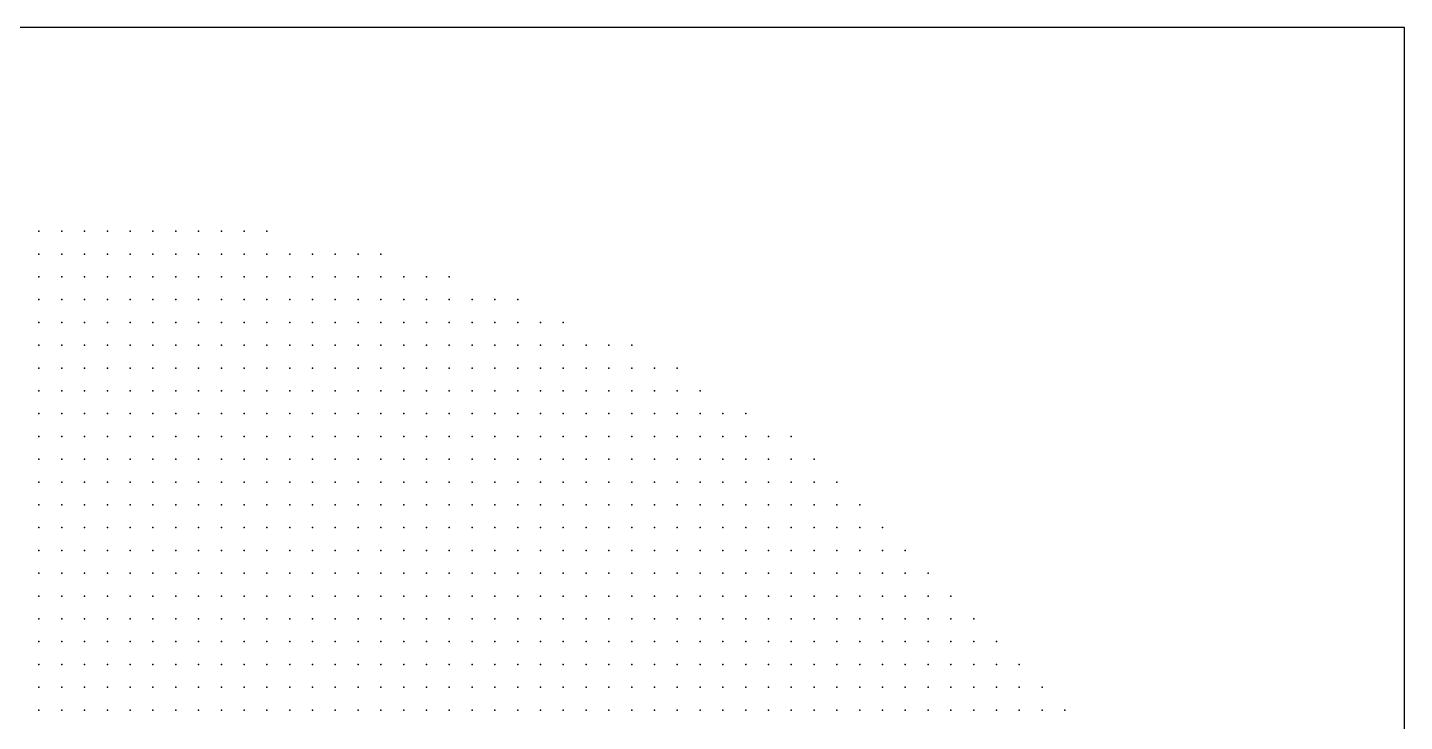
# Model space of a CAD drawing. Header units: millimetres. Extents: x 2848 to 6961, y 1568 to 7914.
# Drawn here: x 4583.5 to 4643.9, y 1676.5 to 1706.9 of the extents above; entities that cross this region are included whole.
import ezdxf

# ---------------------------------------------------------------- set-up
doc = ezdxf.new("R2010")
doc.units = ezdxf.units.MM
doc.header["$PDSIZE"] = -2

msp = doc.modelspace()

# ---------------------------------------------------------------- linework, layer by layer
msp.add_lwpolyline([(4523.893, 1586.933), (4643.893, 1586.933), (4643.893, 1706.933), (4523.893, 1706.933)], close=True)
at = {"color": 22, "true_color": 0xdf3535}
for p in [(4584, 1698), (4585, 1698), (4586, 1698), (4587, 1698), (4588, 1698), (4589, 1698), (4590, 1698), (4591, 1698), (4592, 1698), (4593, 1698), (4594, 1698), (4584, 1697), (4585, 1697), (4586, 1697), (4587, 1697), (4588, 1697), (4589, 1697), (4590, 1697), (4591, 1697), (4592, 1697), (4593, 1697), (4594, 1697), (4595, 1697), (4596, 1697), (4597, 1697), (4598, 1697), (4599, 1697), (4596, 1696), (4597, 1696), (4598, 1696), (4599, 1696)]:
    msp.add_point(p, dxfattribs=at)
at = {"color": 22, "true_color": 0xde3c2f}
msp.add_point((4584, 1696), dxfattribs=at)
at = {"color": 22, "true_color": 0xe34031}
msp.add_point((4585, 1696), dxfattribs=at)
at = {"color": 20, "true_color": 0xe54233}
msp.add_point((4586, 1696), dxfattribs=at)
at = {"color": 22, "true_color": 0xd6432f}
msp.add_point((4587, 1696), dxfattribs=at)
at = {"color": 22, "true_color": 0xd64530}
msp.add_point((4588, 1696), dxfattribs=at)
at = {"color": 22, "true_color": 0xd64834}
msp.add_point((4589, 1696), dxfattribs=at)
at = {"color": 13, "true_color": 0xd74a38}
msp.add_point((4590, 1696), dxfattribs=at)
at = {"color": 13, "true_color": 0xd54c3a}
msp.add_point((4591, 1696), dxfattribs=at)
at = {"color": 13, "true_color": 0xd34c39}
msp.add_point((4592, 1696), dxfattribs=at)
at = {"color": 13, "true_color": 0xd04b3a}
msp.add_point((4593, 1696), dxfattribs=at)
at = {"color": 13, "true_color": 0xcf4a39}
msp.add_point((4594, 1696), dxfattribs=at)
at = {"color": 20, "true_color": 0xea3c35}
msp.add_point((4595, 1696), dxfattribs=at)
at = {"color": 242, "true_color": 0xdc3839}
for p in [(4600, 1696), (4601, 1696), (4602, 1696), (4600, 1695), (4604, 1695), (4605, 1695)]:
    msp.add_point(p, dxfattribs=at)
at = {"color": 22, "true_color": 0xd84032}
msp.add_point((4584, 1695), dxfattribs=at)
at = {"color": 22, "true_color": 0xd83f31}
msp.add_point((4585, 1695), dxfattribs=at)
at = {"color": 22, "true_color": 0xd73e30}
msp.add_point((4586, 1695), dxfattribs=at)
at = {"color": 22, "true_color": 0xcb422f}
msp.add_point((4587, 1695), dxfattribs=at)
at = {"color": 22, "true_color": 0xce4532}
msp.add_point((4588, 1695), dxfattribs=at)
at = {"color": 13, "true_color": 0xd04935}
msp.add_point((4589, 1695), dxfattribs=at)
at = {"color": 13, "true_color": 0xd14d38}
msp.add_point((4590, 1695), dxfattribs=at)
at = {"color": 13, "true_color": 0xd24f3b}
msp.add_point((4591, 1695), dxfattribs=at)
at = {"color": 13, "true_color": 0xd1503b}
msp.add_point((4592, 1695), dxfattribs=at)
at = {"color": 13, "true_color": 0xce503a}
msp.add_point((4593, 1695), dxfattribs=at)
at = {"color": 13, "true_color": 0xcd4e3b}
msp.add_point((4594, 1695), dxfattribs=at)
at = {"color": 22, "true_color": 0xd74039}
msp.add_point((4595, 1695), dxfattribs=at)
at = {"color": 13, "true_color": 0xdf4640}
msp.add_point((4596, 1695), dxfattribs=at)
at = {"color": 13, "true_color": 0xe64b46}
msp.add_point((4597, 1695), dxfattribs=at)
at = {"color": 13, "true_color": 0xe74946}
msp.add_point((4598, 1695), dxfattribs=at)
at = {"color": 13, "true_color": 0xe1423f}
msp.add_point((4599, 1695), dxfattribs=at)
at = {"color": 242, "true_color": 0xd93335}
for p in [(4601, 1695), (4602, 1695)]:
    msp.add_point(p, dxfattribs=at)
at = {"color": 13, "true_color": 0xdb5458}
msp.add_point((4603, 1695), dxfattribs=at)
at = {"color": 13, "true_color": 0xe1423c}
for p in [(4584, 1694), (4585, 1694)]:
    msp.add_point(p, dxfattribs=at)
at = {"color": 13, "true_color": 0xe0413b}
msp.add_point((4586, 1694), dxfattribs=at)
at = {"color": 13, "true_color": 0xf04241}
msp.add_point((4587, 1694), dxfattribs=at)
at = {"color": 13, "true_color": 0xec403e}
msp.add_point((4588, 1694), dxfattribs=at)
at = {"color": 20, "true_color": 0xe93d3b}
msp.add_point((4589, 1694), dxfattribs=at)
at = {"color": 22, "true_color": 0xe43b38}
msp.add_point((4590, 1694), dxfattribs=at)
at = {"color": 22, "true_color": 0xe23936}
msp.add_point((4591, 1694), dxfattribs=at)
at = {"color": 22, "true_color": 0xe23a37}
msp.add_point((4592, 1694), dxfattribs=at)
at = {"color": 22, "true_color": 0xe33b38}
msp.add_point((4593, 1694), dxfattribs=at)
at = {"color": 22, "true_color": 0xe23d39}
msp.add_point((4594, 1694), dxfattribs=at)
at = {"color": 13, "true_color": 0xdb504d}
msp.add_point((4595, 1694), dxfattribs=at)
at = {"color": 13, "true_color": 0xda4f4a}
msp.add_point((4596, 1694), dxfattribs=at)
at = {"color": 13, "true_color": 0xdb4c46}
msp.add_point((4597, 1694), dxfattribs=at)
at = {"color": 13, "true_color": 0xd9463e}
msp.add_point((4598, 1694), dxfattribs=at)
at = {"color": 22, "true_color": 0xd74337}
msp.add_point((4599, 1694), dxfattribs=at)
at = {"color": 22, "true_color": 0xdc4436}
msp.add_point((4600, 1694), dxfattribs=at)
at = {"color": 13, "true_color": 0xe54a38}
msp.add_point((4601, 1694), dxfattribs=at)
at = {"color": 13, "true_color": 0xea4f3b}
msp.add_point((4602, 1694), dxfattribs=at)
at = {"color": 22, "true_color": 0xe43d34}
msp.add_point((4603, 1694), dxfattribs=at)
at = {"color": 22, "true_color": 0xd3342e}
msp.add_point((4604, 1694), dxfattribs=at)
at = {"color": 15, "true_color": 0xc83d3a}
msp.add_point((4605, 1694), dxfattribs=at)
at = {"color": 242, "true_color": 0xd8343d}
for p in [(4606, 1694), (4607, 1694), (4607, 1693)]:
    msp.add_point(p, dxfattribs=at)
at = {"color": 15, "true_color": 0xc34836}
msp.add_point((4584, 1693), dxfattribs=at)
at = {"color": 15, "true_color": 0xc24737}
msp.add_point((4585, 1693), dxfattribs=at)
at = {"color": 15, "true_color": 0xc04736}
msp.add_point((4586, 1693), dxfattribs=at)
at = {"color": 13, "true_color": 0xce4439}
for p in [(4587, 1693), (4588, 1693)]:
    msp.add_point(p, dxfattribs=at)
at = {"color": 15, "true_color": 0xce4437}
msp.add_point((4589, 1693), dxfattribs=at)
at = {"color": 13, "true_color": 0xcf4538}
msp.add_point((4590, 1693), dxfattribs=at)
at = {"color": 13, "true_color": 0xd1493b}
msp.add_point((4591, 1693), dxfattribs=at)
at = {"color": 13, "true_color": 0xd64e40}
msp.add_point((4592, 1693), dxfattribs=at)
at = {"color": 13, "true_color": 0xda5242}
for p in [(4593, 1693), (4594, 1682), (4610, 1682)]:
    msp.add_point(p, dxfattribs=at)
at = {"color": 13, "true_color": 0xdc5444}
for p in [(4594, 1693), (4609, 1682)]:
    msp.add_point(p, dxfattribs=at)
at = {"color": 22, "true_color": 0xda3c39}
msp.add_point((4595, 1693), dxfattribs=at)
at = {"color": 13, "true_color": 0xdc413d}
msp.add_point((4596, 1693), dxfattribs=at)
at = {"color": 13, "true_color": 0xde4942}
msp.add_point((4597, 1693), dxfattribs=at)
at = {"color": 13, "true_color": 0xde5046}
msp.add_point((4598, 1693), dxfattribs=at)
at = {"color": 13, "true_color": 0xd95445}
msp.add_point((4599, 1693), dxfattribs=at)
at = {"color": 13, "true_color": 0xd25541}
msp.add_point((4600, 1693), dxfattribs=at)
at = {"color": 13, "true_color": 0xcb543c}
msp.add_point((4601, 1693), dxfattribs=at)
at = {"color": 13, "true_color": 0xc7533a}
msp.add_point((4602, 1693), dxfattribs=at)
at = {"color": 13, "true_color": 0xd44d37}
msp.add_point((4603, 1693), dxfattribs=at)
at = {"color": 13, "true_color": 0xe64a3d}
msp.add_point((4604, 1693), dxfattribs=at)
at = {"color": 240, "true_color": 0xf94244}
msp.add_point((4605, 1693), dxfattribs=at)
at = {"color": 240, "true_color": 0xf53743}
msp.add_point((4606, 1693), dxfattribs=at)
at = {"color": 13, "true_color": 0xc45655}
msp.add_point((4608, 1693), dxfattribs=at)
at = {"color": 13, "true_color": 0xf94949}
for p in [(4609, 1693), (4610, 1693)]:
    msp.add_point(p, dxfattribs=at)
at = {"color": 22, "true_color": 0xdc3f36}
msp.add_point((4584, 1692), dxfattribs=at)
at = {"color": 13, "true_color": 0xdc423a}
msp.add_point((4585, 1692), dxfattribs=at)
at = {"color": 13, "true_color": 0xdd433b}
msp.add_point((4586, 1692), dxfattribs=at)
at = {"color": 13, "true_color": 0xd9453b}
msp.add_point((4587, 1692), dxfattribs=at)
at = {"color": 13, "true_color": 0xdb473d}
msp.add_point((4588, 1692), dxfattribs=at)
at = {"color": 13, "true_color": 0xdd4b3e}
msp.add_point((4589, 1692), dxfattribs=at)
at = {"color": 13, "true_color": 0xde4c3f}
msp.add_point((4590, 1692), dxfattribs=at)
at = {"color": 13, "true_color": 0xde4c3d}
msp.add_point((4591, 1692), dxfattribs=at)
at = {"color": 13, "true_color": 0xdb493a}
msp.add_point((4592, 1692), dxfattribs=at)
at = {"color": 22, "true_color": 0xd74536}
for p in [(4593, 1692), (4593, 1680)]:
    msp.add_point(p, dxfattribs=at)
at = {"color": 22, "true_color": 0xd54334}
msp.add_point((4594, 1692), dxfattribs=at)
at = {"color": 13, "true_color": 0xda513e}
for p in [(4595, 1692), (4596, 1685), (4597, 1685)]:
    msp.add_point(p, dxfattribs=at)
at = {"color": 13, "true_color": 0xd74e3c}
msp.add_point((4596, 1692), dxfattribs=at)
at = {"color": 13, "true_color": 0xd6483a}
msp.add_point((4597, 1692), dxfattribs=at)
at = {"color": 13, "true_color": 0xd7443a}
msp.add_point((4598, 1692), dxfattribs=at)
at = {"color": 13, "true_color": 0xdc443f}
msp.add_point((4599, 1692), dxfattribs=at)
at = {"color": 13, "true_color": 0xe04445}
msp.add_point((4600, 1692), dxfattribs=at)
at = {"color": 13, "true_color": 0xe54449}
msp.add_point((4601, 1692), dxfattribs=at)
at = {"color": 13, "true_color": 0xe6454a}
msp.add_point((4602, 1692), dxfattribs=at)
at = {"color": 13, "true_color": 0xdd493f}
msp.add_point((4603, 1692), dxfattribs=at)
at = {"color": 13, "true_color": 0xd34338}
msp.add_point((4604, 1692), dxfattribs=at)
at = {"color": 13, "true_color": 0xd3493c}
msp.add_point((4605, 1692), dxfattribs=at)
at = {"color": 13, "true_color": 0xdc5446}
for p in [(4606, 1692), (4603, 1684), (4608, 1684)]:
    msp.add_point(p, dxfattribs=at)
at = {"color": 13, "true_color": 0xdd4f43}
msp.add_point((4607, 1692), dxfattribs=at)
at = {"color": 22, "true_color": 0xd73e36}
msp.add_point((4608, 1692), dxfattribs=at)
at = {"color": 22, "true_color": 0xe43c39}
msp.add_point((4609, 1692), dxfattribs=at)
at = {"color": 13, "true_color": 0xd95e4f}
for p in [(4610, 1692), (4611, 1692), (4612, 1692), (4612, 1691), (4613, 1691)]:
    msp.add_point(p, dxfattribs=at)
at = {"color": 13, "true_color": 0xd74538}
for p in [(4584, 1691), (4585, 1691), (4586, 1691), (4584, 1690), (4585, 1690), (4586, 1690), (4584, 1689), (4585, 1689), (4586, 1689), (4584, 1688), (4585, 1688), (4586, 1688), (4584, 1687), (4585, 1687), (4586, 1687), (4584, 1686), (4585, 1686), (4586, 1686), (4584, 1685), (4585, 1685), (4586, 1685), (4584, 1684), (4585, 1684), (4586, 1684)]:
    msp.add_point(p, dxfattribs=at)
at = {"color": 13, "true_color": 0xda463a}
for p in [(4587, 1691), (4588, 1691), (4587, 1690), (4588, 1690)]:
    msp.add_point(p, dxfattribs=at)
at = {"color": 13, "true_color": 0xda483b}
for p in [(4589, 1691), (4589, 1690), (4588, 1689), (4589, 1689), (4587, 1688), (4588, 1688)]:
    msp.add_point(p, dxfattribs=at)
at = {"color": 13, "true_color": 0xdb493c}
for p in [(4590, 1691), (4590, 1690)]:
    msp.add_point(p, dxfattribs=at)
at = {"color": 13, "true_color": 0xd94a3c}
for p in [(4591, 1691), (4590, 1689), (4589, 1688), (4590, 1688), (4613, 1688), (4589, 1687), (4587, 1686)]:
    msp.add_point(p, dxfattribs=at)
at = {"color": 13, "true_color": 0xda4b3d}
for p in [(4592, 1691), (4591, 1690), (4591, 1689)]:
    msp.add_point(p, dxfattribs=at)
at = {"color": 13, "true_color": 0xda4c3e}
for p in [(4593, 1691), (4594, 1691), (4593, 1690), (4594, 1690), (4592, 1689), (4593, 1689)]:
    msp.add_point(p, dxfattribs=at)
at = {"color": 13, "true_color": 0xdb4d41}
for p in [(4595, 1691), (4596, 1691), (4597, 1691), (4598, 1691), (4599, 1691), (4600, 1691), (4601, 1691), (4602, 1691), (4605, 1691), (4606, 1691), (4595, 1690), (4596, 1690), (4597, 1690), (4598, 1690), (4599, 1690), (4600, 1690), (4601, 1690), (4602, 1690), (4603, 1690), (4604, 1690), (4605, 1690), (4606, 1690), (4607, 1690), (4603, 1689), (4608, 1689)]:
    msp.add_point(p, dxfattribs=at)
at = {"color": 13, "true_color": 0xda4c40}
for p in [(4603, 1691), (4604, 1691), (4607, 1691), (4608, 1691), (4608, 1690), (4609, 1689)]:
    msp.add_point(p, dxfattribs=at)
at = {"color": 13, "true_color": 0xd94b3f}
for p in [(4609, 1691), (4609, 1690), (4610, 1689)]:
    msp.add_point(p, dxfattribs=at)
at = {"color": 13, "true_color": 0xd84a3e}
for p in [(4610, 1691), (4610, 1690)]:
    msp.add_point(p, dxfattribs=at)
at = {"color": 22, "true_color": 0xdf3128}
msp.add_point((4611, 1691), dxfattribs=at)
at = {"color": 13, "true_color": 0xd94b3d}
for p in [(4592, 1690), (4591, 1688), (4590, 1687), (4589, 1685)]:
    msp.add_point(p, dxfattribs=at)
at = {"color": 13, "true_color": 0xdf5747}
for p in [(4611, 1690), (4611, 1680), (4612, 1680), (4613, 1680), (4615, 1678), (4615, 1677)]:
    msp.add_point(p, dxfattribs=at)
at = {"color": 22, "true_color": 0xca3b35}
msp.add_point((4612, 1690), dxfattribs=at)
at = {"color": 13, "true_color": 0xcc474a}
msp.add_point((4613, 1690), dxfattribs=at)
at = {"color": 13, "true_color": 0xca635c}
for p in [(4614, 1690), (4615, 1690), (4615, 1689)]:
    msp.add_point(p, dxfattribs=at)
at = {"color": 13, "true_color": 0xd9473a}
msp.add_point((4587, 1689), dxfattribs=at)
at = {"color": 13, "true_color": 0xd94d3e}
for p in [(4594, 1689), (4592, 1688), (4591, 1687), (4592, 1687), (4591, 1686), (4590, 1684)]:
    msp.add_point(p, dxfattribs=at)
at = {"color": 13, "true_color": 0xdc4e40}
for p in [(4595, 1689), (4596, 1689), (4597, 1689), (4598, 1689), (4599, 1689), (4600, 1689), (4601, 1689), (4602, 1689)]:
    msp.add_point(p, dxfattribs=at)
at = {"color": 13, "true_color": 0xdc4e42}
for p in [(4604, 1689), (4605, 1689), (4606, 1689), (4607, 1689)]:
    msp.add_point(p, dxfattribs=at)
at = {"color": 13, "true_color": 0xcb4b40}
msp.add_point((4611, 1689), dxfattribs=at)
at = {"color": 13, "true_color": 0xe64c4a}
msp.add_point((4612, 1689), dxfattribs=at)
at = {"color": 242, "true_color": 0xe3383e}
msp.add_point((4613, 1689), dxfattribs=at)
at = {"color": 242, "true_color": 0xca3134}
msp.add_point((4614, 1689), dxfattribs=at)
at = {"color": 22, "true_color": 0xb52c26}
for p in [(4616, 1689), (4617, 1689), (4616, 1688), (4617, 1688), (4618, 1688)]:
    msp.add_point(p, dxfattribs=at)
at = {"color": 13, "true_color": 0xda4e3f}
for p in [(4593, 1688), (4594, 1688)]:
    msp.add_point(p, dxfattribs=at)
at = {"color": 13, "true_color": 0xdb4f40}
for p in [(4595, 1688), (4596, 1688), (4597, 1688), (4598, 1688)]:
    msp.add_point(p, dxfattribs=at)
at = {"color": 13, "true_color": 0xdc5041}
for p in [(4599, 1688), (4600, 1688), (4601, 1688), (4602, 1688)]:
    msp.add_point(p, dxfattribs=at)
at = {"color": 13, "true_color": 0xdc5043}
for p in [(4603, 1688), (4604, 1688), (4605, 1688), (4606, 1688), (4607, 1688), (4608, 1687)]:
    msp.add_point(p, dxfattribs=at)
at = {"color": 13, "true_color": 0xdb4f42}
for p in [(4608, 1688), (4609, 1687), (4610, 1687)]:
    msp.add_point(p, dxfattribs=at)
at = {"color": 13, "true_color": 0xda4e41}
for p in [(4609, 1688), (4610, 1688)]:
    msp.add_point(p, dxfattribs=at)
at = {"color": 13, "true_color": 0xec4b51}
msp.add_point((4611, 1688), dxfattribs=at)
at = {"color": 13, "true_color": 0xdc4743}
msp.add_point((4612, 1688), dxfattribs=at)
at = {"color": 13, "true_color": 0xed5547}
msp.add_point((4614, 1688), dxfattribs=at)
at = {"color": 13, "true_color": 0xe4463d}
msp.add_point((4615, 1688), dxfattribs=at)
at = {"color": 13, "true_color": 0xd8493b}
for p in [(4587, 1687), (4588, 1687)]:
    msp.add_point(p, dxfattribs=at)
at = {"color": 13, "true_color": 0xd84f3f}
for p in [(4593, 1687), (4594, 1687), (4592, 1686), (4593, 1686), (4592, 1685), (4592, 1684)]:
    msp.add_point(p, dxfattribs=at)
at = {"color": 13, "true_color": 0xdb4f3e}
for p in [(4595, 1687), (4596, 1687)]:
    msp.add_point(p, dxfattribs=at)
at = {"color": 13, "true_color": 0xdc503f}
for p in [(4597, 1687), (4598, 1687)]:
    msp.add_point(p, dxfattribs=at)
at = {"color": 13, "true_color": 0xdd5140}
for p in [(4599, 1687), (4600, 1687)]:
    msp.add_point(p, dxfattribs=at)
at = {"color": 13, "true_color": 0xde5241}
for p in [(4601, 1687), (4602, 1687)]:
    msp.add_point(p, dxfattribs=at)
at = {"color": 13, "true_color": 0xdd5144}
for p in [(4603, 1687), (4604, 1687), (4607, 1687)]:
    msp.add_point(p, dxfattribs=at)
at = {"color": 13, "true_color": 0xde5245}
for p in [(4605, 1687), (4606, 1687)]:
    msp.add_point(p, dxfattribs=at)
at = {"color": 13, "true_color": 0xe23d43}
msp.add_point((4611, 1687), dxfattribs=at)
at = {"color": 13, "true_color": 0xe7574f}
msp.add_point((4612, 1687), dxfattribs=at)
at = {"color": 13, "true_color": 0xd95842}
msp.add_point((4613, 1687), dxfattribs=at)
at = {"color": 13, "true_color": 0xd54f34}
msp.add_point((4614, 1687), dxfattribs=at)
at = {"color": 13, "true_color": 0xec4f3e}
msp.add_point((4615, 1687), dxfattribs=at)
at = {"color": 20, "true_color": 0xe63f39}
msp.add_point((4616, 1687), dxfattribs=at)
at = {"color": 22, "true_color": 0xc02626}
msp.add_point((4617, 1687), dxfattribs=at)
at = {"color": 244, "true_color": 0xa82022}
msp.add_point((4618, 1687), dxfattribs=at)
at = {"color": 244, "true_color": 0x9c1d24}
for p in [(4619, 1687), (4619, 1686), (4620, 1686), (4621, 1685), (4622, 1684), (4623, 1683), (4624, 1682), (4625, 1681), (4626, 1680), (4627, 1679), (4627, 1678), (4628, 1678)]:
    msp.add_point(p, dxfattribs=at)
at = {"color": 13, "true_color": 0xd84a3c}
for p in [(4588, 1686), (4589, 1686), (4587, 1685), (4588, 1685), (4587, 1684), (4588, 1684)]:
    msp.add_point(p, dxfattribs=at)
at = {"color": 13, "true_color": 0xd84c3d}
for p in [(4590, 1686), (4590, 1685), (4589, 1684)]:
    msp.add_point(p, dxfattribs=at)
at = {"color": 13, "true_color": 0xd95040}
msp.add_point((4594, 1686), dxfattribs=at)
at = {"color": 13, "true_color": 0xd9503e}
msp.add_point((4595, 1686), dxfattribs=at)
at = {"color": 13, "true_color": 0xda513f}
for p in [(4596, 1686), (4597, 1686)]:
    msp.add_point(p, dxfattribs=at)
at = {"color": 13, "true_color": 0xdb5240}
for p in [(4598, 1686), (4598, 1683)]:
    msp.add_point(p, dxfattribs=at)
at = {"color": 13, "true_color": 0xdc5341}
for p in [(4599, 1686), (4600, 1686)]:
    msp.add_point(p, dxfattribs=at)
at = {"color": 13, "true_color": 0xdd5442}
for p in [(4601, 1686), (4602, 1686)]:
    msp.add_point(p, dxfattribs=at)
at = {"color": 13, "true_color": 0xdc5245}
for p in [(4603, 1686), (4604, 1686), (4607, 1686), (4608, 1686), (4608, 1685)]:
    msp.add_point(p, dxfattribs=at)
at = {"color": 13, "true_color": 0xdd5346}
for p in [(4605, 1686), (4606, 1686), (4603, 1685), (4604, 1685), (4607, 1685)]:
    msp.add_point(p, dxfattribs=at)
at = {"color": 13, "true_color": 0xdb5144}
for p in [(4609, 1686), (4609, 1685), (4610, 1685)]:
    msp.add_point(p, dxfattribs=at)
at = {"color": 13, "true_color": 0xda5043}
msp.add_point((4610, 1686), dxfattribs=at)
at = {"color": 13, "true_color": 0xe25c51}
msp.add_point((4611, 1686), dxfattribs=at)
at = {"color": 13, "true_color": 0xda4a3f}
msp.add_point((4612, 1686), dxfattribs=at)
at = {"color": 22, "true_color": 0xd43e30}
msp.add_point((4613, 1686), dxfattribs=at)
at = {"color": 13, "true_color": 0xdb503d}
msp.add_point((4614, 1686), dxfattribs=at)
at = {"color": 13, "true_color": 0xe56750}
msp.add_point((4615, 1686), dxfattribs=at)
at = {"color": 13, "true_color": 0xda5141}
msp.add_point((4616, 1686), dxfattribs=at)
at = {"color": 242, "true_color": 0xca1c1d}
msp.add_point((4617, 1686), dxfattribs=at)
at = {"color": 12, "true_color": 0xc70005}
msp.add_point((4618, 1686), dxfattribs=at)
at = {"color": 13, "true_color": 0xd74e3e}
for p in [(4591, 1685), (4591, 1684)]:
    msp.add_point(p, dxfattribs=at)
at = {"color": 13, "true_color": 0xd85040}
for p in [(4593, 1685), (4594, 1685), (4593, 1684), (4594, 1684)]:
    msp.add_point(p, dxfattribs=at)
at = {"color": 13, "true_color": 0xd9503d}
msp.add_point((4595, 1685), dxfattribs=at)
at = {"color": 13, "true_color": 0xdb523f}
msp.add_point((4598, 1685), dxfattribs=at)
at = {"color": 13, "true_color": 0xdc5340}
msp.add_point((4599, 1685), dxfattribs=at)
at = {"color": 13, "true_color": 0xdd5441}
msp.add_point((4600, 1685), dxfattribs=at)
at = {"color": 13, "true_color": 0xde5542}
for p in [(4601, 1685), (4602, 1685)]:
    msp.add_point(p, dxfattribs=at)
at = {"color": 13, "true_color": 0xde5447}
for p in [(4605, 1685), (4606, 1685)]:
    msp.add_point(p, dxfattribs=at)
at = {"color": 13, "true_color": 0xcd4f38}
msp.add_point((4611, 1685), dxfattribs=at)
at = {"color": 13, "true_color": 0xee6150}
msp.add_point((4612, 1685), dxfattribs=at)
at = {"color": 13, "true_color": 0xf45b55}
msp.add_point((4613, 1685), dxfattribs=at)
at = {"color": 22, "true_color": 0xcf4038}
msp.add_point((4614, 1685), dxfattribs=at)
at = {"color": 15, "true_color": 0xc04035}
msp.add_point((4615, 1685), dxfattribs=at)
at = {"color": 13, "true_color": 0xde5c4f}
msp.add_point((4616, 1685), dxfattribs=at)
at = {"color": 13, "true_color": 0xea4d46}
msp.add_point((4617, 1685), dxfattribs=at)
at = {"color": 12, "true_color": 0xd11917}
msp.add_point((4618, 1685), dxfattribs=at)
at = {"color": 14, "true_color": 0xae0000}
for p in [(4619, 1685), (4621, 1681)]:
    msp.add_point(p, dxfattribs=at)
at = {"color": 14, "true_color": 0x910302}
msp.add_point((4620, 1685), dxfattribs=at)
at = {"color": 13, "true_color": 0xd9523e}
for p in [(4595, 1684), (4596, 1684), (4601, 1681)]:
    msp.add_point(p, dxfattribs=at)
at = {"color": 13, "true_color": 0xda533f}
msp.add_point((4597, 1684), dxfattribs=at)
at = {"color": 13, "true_color": 0xdb5440}
for p in [(4598, 1684), (4602, 1681)]:
    msp.add_point(p, dxfattribs=at)
at = {"color": 13, "true_color": 0xdc5541}
for p in [(4599, 1684), (4600, 1684)]:
    msp.add_point(p, dxfattribs=at)
at = {"color": 13, "true_color": 0xdd5642}
msp.add_point((4601, 1684), dxfattribs=at)
at = {"color": 13, "true_color": 0xde5743}
msp.add_point((4602, 1684), dxfattribs=at)
at = {"color": 13, "true_color": 0xdd5547}
for p in [(4604, 1684), (4605, 1684), (4606, 1684), (4607, 1684)]:
    msp.add_point(p, dxfattribs=at)
at = {"color": 13, "true_color": 0xdb5345}
msp.add_point((4609, 1684), dxfattribs=at)
at = {"color": 13, "true_color": 0xda5244}
msp.add_point((4610, 1684), dxfattribs=at)
at = {"color": 13, "true_color": 0xeb563e}
msp.add_point((4611, 1684), dxfattribs=at)
at = {"color": 13, "true_color": 0xd44d39}
msp.add_point((4612, 1684), dxfattribs=at)
at = {"color": 13, "true_color": 0xd35549}
msp.add_point((4613, 1684), dxfattribs=at)
at = {"color": 13, "true_color": 0xe15757}
msp.add_point((4614, 1684), dxfattribs=at)
at = {"color": 13, "true_color": 0xe74a51}
msp.add_point((4615, 1684), dxfattribs=at)
at = {"color": 13, "true_color": 0xed4f50}
msp.add_point((4616, 1684), dxfattribs=at)
at = {"color": 13, "true_color": 0xd44f40}
msp.add_point((4617, 1684), dxfattribs=at)
at = {"color": 24, "true_color": 0xa6391a}
msp.add_point((4618, 1684), dxfattribs=at)
at = {"color": 12, "true_color": 0xce0100}
msp.add_point((4619, 1684), dxfattribs=at)
at = {"color": 12, "true_color": 0xbb0000}
msp.add_point((4620, 1684), dxfattribs=at)
at = {"color": 244, "true_color": 0xa50f18}
msp.add_point((4621, 1684), dxfattribs=at)
at = {"color": 32, "true_color": 0xca4d31}
msp.add_point((4584, 1683), dxfattribs=at)
at = {"color": 15, "true_color": 0xc34a2f}
msp.add_point((4585, 1683), dxfattribs=at)
at = {"color": 13, "true_color": 0xc9523a}
msp.add_point((4586, 1683), dxfattribs=at)
at = {"color": 13, "true_color": 0xe34d3f}
msp.add_point((4587, 1683), dxfattribs=at)
at = {"color": 13, "true_color": 0xdf4b3d}
msp.add_point((4588, 1683), dxfattribs=at)
at = {"color": 13, "true_color": 0xdb4c3e}
msp.add_point((4589, 1683), dxfattribs=at)
at = {"color": 13, "true_color": 0xd84c3f}
msp.add_point((4590, 1683), dxfattribs=at)
at = {"color": 13, "true_color": 0xd84b41}
msp.add_point((4591, 1683), dxfattribs=at)
at = {"color": 13, "true_color": 0xda4d44}
msp.add_point((4592, 1683), dxfattribs=at)
at = {"color": 13, "true_color": 0xdd4e48}
msp.add_point((4593, 1683), dxfattribs=at)
at = {"color": 13, "true_color": 0xe04f4a}
msp.add_point((4594, 1683), dxfattribs=at)
at = {"color": 13, "true_color": 0xe65544}
msp.add_point((4595, 1683), dxfattribs=at)
at = {"color": 13, "true_color": 0xe55344}
msp.add_point((4596, 1683), dxfattribs=at)
at = {"color": 13, "true_color": 0xe05342}
msp.add_point((4597, 1683), dxfattribs=at)
at = {"color": 13, "true_color": 0xd85342}
for p in [(4599, 1683), (4608, 1680)]:
    msp.add_point(p, dxfattribs=at)
at = {"color": 13, "true_color": 0xd85744}
for p in [(4600, 1683), (4606, 1681), (4607, 1681)]:
    msp.add_point(p, dxfattribs=at)
at = {"color": 13, "true_color": 0xda5b48}
msp.add_point((4601, 1683), dxfattribs=at)
at = {"color": 13, "true_color": 0xdc5f4d}
msp.add_point((4602, 1683), dxfattribs=at)
at = {"color": 13, "true_color": 0xe55749}
msp.add_point((4603, 1683), dxfattribs=at)
at = {"color": 13, "true_color": 0xe35547}
msp.add_point((4604, 1683), dxfattribs=at)
at = {"color": 13, "true_color": 0xe05445}
for p in [(4605, 1683), (4606, 1683), (4615, 1681), (4616, 1680), (4609, 1679)]:
    msp.add_point(p, dxfattribs=at)
at = {"color": 13, "true_color": 0xe15546}
msp.add_point((4607, 1683), dxfattribs=at)
at = {"color": 13, "true_color": 0xe25446}
for p in [(4608, 1683), (4610, 1678)]:
    msp.add_point(p, dxfattribs=at)
at = {"color": 13, "true_color": 0xe25043}
msp.add_point((4609, 1683), dxfattribs=at)
at = {"color": 13, "true_color": 0xe04e41}
msp.add_point((4610, 1683), dxfattribs=at)
at = {"color": 13, "true_color": 0xdc5343}
for p in [(4611, 1683), (4612, 1683), (4613, 1683), (4618, 1677)]:
    msp.add_point(p, dxfattribs=at)
at = {"color": 13, "true_color": 0xde5243}
for p in [(4614, 1683), (4615, 1682)]:
    msp.add_point(p, dxfattribs=at)
at = {"color": 13, "true_color": 0xde5042}
for p in [(4615, 1683), (4616, 1682), (4617, 1681)]:
    msp.add_point(p, dxfattribs=at)
at = {"color": 13, "true_color": 0xdd4f41}
for p in [(4616, 1683), (4617, 1682), (4618, 1681)]:
    msp.add_point(p, dxfattribs=at)
at = {"color": 13, "true_color": 0xdd4e40}
for p in [(4617, 1683), (4618, 1682)]:
    msp.add_point(p, dxfattribs=at)
at = {"color": 13, "true_color": 0xdc4d3f}
msp.add_point((4618, 1683), dxfattribs=at)
at = {"color": 12, "true_color": 0xb90000}
msp.add_point((4619, 1683), dxfattribs=at)
at = {"color": 12, "true_color": 0xb70c04}
for p in [(4620, 1683), (4621, 1682)]:
    msp.add_point(p, dxfattribs=at)
at = {"color": 12, "true_color": 0xbb0a04}
msp.add_point((4621, 1683), dxfattribs=at)
at = {"color": 14, "true_color": 0xa50000}
msp.add_point((4622, 1683), dxfattribs=at)
at = {"color": 20, "true_color": 0xe44034}
msp.add_point((4584, 1682), dxfattribs=at)
at = {"color": 20, "true_color": 0xe64032}
msp.add_point((4585, 1682), dxfattribs=at)
at = {"color": 22, "true_color": 0xe33d2d}
msp.add_point((4586, 1682), dxfattribs=at)
at = {"color": 13, "true_color": 0xd44e33}
msp.add_point((4587, 1682), dxfattribs=at)
at = {"color": 13, "true_color": 0xd24f33}
msp.add_point((4588, 1682), dxfattribs=at)
at = {"color": 13, "true_color": 0xd05035}
msp.add_point((4589, 1682), dxfattribs=at)
at = {"color": 13, "true_color": 0xce5037}
msp.add_point((4590, 1682), dxfattribs=at)
at = {"color": 13, "true_color": 0xcf513a}
msp.add_point((4591, 1682), dxfattribs=at)
at = {"color": 13, "true_color": 0xd3523d}
msp.add_point((4592, 1682), dxfattribs=at)
at = {"color": 13, "true_color": 0xd7523f}
msp.add_point((4593, 1682), dxfattribs=at)
at = {"color": 15, "true_color": 0xc0462e}
msp.add_point((4595, 1682), dxfattribs=at)
at = {"color": 15, "true_color": 0xc74b33}
msp.add_point((4596, 1682), dxfattribs=at)
at = {"color": 13, "true_color": 0xd0523b}
msp.add_point((4597, 1682), dxfattribs=at)
at = {"color": 13, "true_color": 0xda5743}
msp.add_point((4598, 1682), dxfattribs=at)
at = {"color": 13, "true_color": 0xdf5845}
msp.add_point((4599, 1682), dxfattribs=at)
at = {"color": 13, "true_color": 0xe25645}
msp.add_point((4600, 1682), dxfattribs=at)
at = {"color": 13, "true_color": 0xe25343}
msp.add_point((4601, 1682), dxfattribs=at)
at = {"color": 13, "true_color": 0xe15242}
msp.add_point((4602, 1682), dxfattribs=at)
at = {"color": 13, "true_color": 0xdd5545}
for p in [(4603, 1682), (4616, 1677)]:
    msp.add_point(p, dxfattribs=at)
at = {"color": 13, "true_color": 0xde5646}
for p in [(4604, 1682), (4611, 1681), (4612, 1681), (4605, 1680)]:
    msp.add_point(p, dxfattribs=at)
at = {"color": 13, "true_color": 0xdd5847}
for p in [(4605, 1682), (4608, 1682)]:
    msp.add_point(p, dxfattribs=at)
at = {"color": 13, "true_color": 0xde5948}
for p in [(4606, 1682), (4607, 1682), (4604, 1680), (4611, 1679), (4612, 1679), (4612, 1678), (4613, 1678), (4613, 1677), (4614, 1677)]:
    msp.add_point(p, dxfattribs=at)
at = {"color": 13, "true_color": 0xdd5444}
for p in [(4611, 1682), (4612, 1682), (4613, 1682), (4618, 1678), (4617, 1677)]:
    msp.add_point(p, dxfattribs=at)
at = {"color": 13, "true_color": 0xdf5344}
for p in [(4614, 1682), (4617, 1680), (4617, 1679), (4618, 1679)]:
    msp.add_point(p, dxfattribs=at)
at = {"color": 12, "true_color": 0xbc130e}
msp.add_point((4619, 1682), dxfattribs=at)
at = {"color": 14, "true_color": 0xa20000}
msp.add_point((4620, 1682), dxfattribs=at)
at = {"color": 12, "true_color": 0xc50d0d}
msp.add_point((4622, 1682), dxfattribs=at)
at = {"color": 14, "true_color": 0x9f0408}
msp.add_point((4623, 1682), dxfattribs=at)
at = {"color": 13, "true_color": 0xd65341}
for p in [(4584, 1681), (4603, 1681)]:
    msp.add_point(p, dxfattribs=at)
at = {"color": 13, "true_color": 0xe05540}
msp.add_point((4585, 1681), dxfattribs=at)
at = {"color": 13, "true_color": 0xe05338}
msp.add_point((4586, 1681), dxfattribs=at)
at = {"color": 32, "true_color": 0xd14f2f}
msp.add_point((4587, 1681), dxfattribs=at)
at = {"color": 32, "true_color": 0xd15030}
msp.add_point((4588, 1681), dxfattribs=at)
at = {"color": 13, "true_color": 0xd35434}
msp.add_point((4589, 1681), dxfattribs=at)
at = {"color": 13, "true_color": 0xd55636}
msp.add_point((4590, 1681), dxfattribs=at)
at = {"color": 13, "true_color": 0xd9583b}
msp.add_point((4591, 1681), dxfattribs=at)
at = {"color": 13, "true_color": 0xdf573d}
msp.add_point((4592, 1681), dxfattribs=at)
at = {"color": 13, "true_color": 0xe35740}
msp.add_point((4593, 1681), dxfattribs=at)
at = {"color": 13, "true_color": 0xe75641}
msp.add_point((4594, 1681), dxfattribs=at)
at = {"color": 13, "true_color": 0xe6644e}
msp.add_point((4595, 1681), dxfattribs=at)
at = {"color": 13, "true_color": 0xe3614b}
msp.add_point((4596, 1681), dxfattribs=at)
at = {"color": 13, "true_color": 0xdd5b45}
msp.add_point((4597, 1681), dxfattribs=at)
at = {"color": 13, "true_color": 0xd95540}
msp.add_point((4598, 1681), dxfattribs=at)
at = {"color": 13, "true_color": 0xd6523d}
for p in [(4599, 1681), (4600, 1681)]:
    msp.add_point(p, dxfattribs=at)
at = {"color": 13, "true_color": 0xd75442}
msp.add_point((4604, 1681), dxfattribs=at)
at = {"color": 13, "true_color": 0xd95644}
msp.add_point((4605, 1681), dxfattribs=at)
at = {"color": 13, "true_color": 0xd75845}
msp.add_point((4608, 1681), dxfattribs=at)
at = {"color": 13, "true_color": 0xd95a47}
msp.add_point((4609, 1681), dxfattribs=at)
at = {"color": 13, "true_color": 0xdb5c49}
msp.add_point((4610, 1681), dxfattribs=at)
at = {"color": 13, "true_color": 0xdf5646}
for p in [(4613, 1681), (4614, 1681), (4615, 1680), (4616, 1679), (4616, 1678)]:
    msp.add_point(p, dxfattribs=at)
at = {"color": 13, "true_color": 0xdf5143}
for p in [(4616, 1681), (4618, 1680)]:
    msp.add_point(p, dxfattribs=at)
at = {"color": 22, "true_color": 0xc32e27}
msp.add_point((4619, 1681), dxfattribs=at)
at = {"color": 14, "true_color": 0xa70600}
msp.add_point((4620, 1681), dxfattribs=at)
at = {"color": 12, "true_color": 0xcb1210}
msp.add_point((4622, 1681), dxfattribs=at)
at = {"color": 12, "true_color": 0xb30000}
msp.add_point((4623, 1681), dxfattribs=at)
at = {"color": 14, "true_color": 0xa70011}
msp.add_point((4624, 1681), dxfattribs=at)
at = {"color": 15, "true_color": 0xbe3e33}
msp.add_point((4584, 1680), dxfattribs=at)
at = {"color": 22, "true_color": 0xc43f30}
msp.add_point((4585, 1680), dxfattribs=at)
at = {"color": 22, "true_color": 0xcb4230}
msp.add_point((4586, 1680), dxfattribs=at)
at = {"color": 13, "true_color": 0xd4533d}
for p in [(4587, 1680), (4588, 1680), (4590, 1680)]:
    msp.add_point(p, dxfattribs=at)
at = {"color": 13, "true_color": 0xd3553e}
msp.add_point((4589, 1680), dxfattribs=at)
at = {"color": 13, "true_color": 0xd4503b}
msp.add_point((4591, 1680), dxfattribs=at)
at = {"color": 13, "true_color": 0xd64b38}
msp.add_point((4592, 1680), dxfattribs=at)
at = {"color": 22, "true_color": 0xd64234}
msp.add_point((4594, 1680), dxfattribs=at)
at = {"color": 13, "true_color": 0xdf4539}
msp.add_point((4595, 1680), dxfattribs=at)
at = {"color": 13, "true_color": 0xe0483b}
msp.add_point((4596, 1680), dxfattribs=at)
at = {"color": 13, "true_color": 0xe14f40}
msp.add_point((4597, 1680), dxfattribs=at)
at = {"color": 13, "true_color": 0xe05744}
msp.add_point((4598, 1680), dxfattribs=at)
at = {"color": 13, "true_color": 0xde5d47}
msp.add_point((4599, 1680), dxfattribs=at)
at = {"color": 13, "true_color": 0xd96146}
msp.add_point((4600, 1680), dxfattribs=at)
at = {"color": 13, "true_color": 0xd36244}
msp.add_point((4601, 1680), dxfattribs=at)
at = {"color": 13, "true_color": 0xcf6042}
msp.add_point((4602, 1680), dxfattribs=at)
at = {"color": 13, "true_color": 0xde5b49}
msp.add_point((4603, 1680), dxfattribs=at)
at = {"color": 13, "true_color": 0xdb5343}
msp.add_point((4606, 1680), dxfattribs=at)
at = {"color": 13, "true_color": 0xd95141}
msp.add_point((4607, 1680), dxfattribs=at)
at = {"color": 13, "true_color": 0xdb5a47}
msp.add_point((4609, 1680), dxfattribs=at)
at = {"color": 13, "true_color": 0xdd5e4b}
msp.add_point((4610, 1680), dxfattribs=at)
at = {"color": 13, "true_color": 0xe05747}
for p in [(4614, 1680), (4615, 1679)]:
    msp.add_point(p, dxfattribs=at)
at = {"color": 15, "true_color": 0xc74136}
msp.add_point((4619, 1680), dxfattribs=at)
at = {"color": 12, "true_color": 0xb70908}
msp.add_point((4620, 1680), dxfattribs=at)
at = {"color": 12, "true_color": 0xbf0000}
msp.add_point((4621, 1680), dxfattribs=at)
at = {"color": 12, "true_color": 0xb60300}
msp.add_point((4622, 1680), dxfattribs=at)
at = {"color": 12, "true_color": 0xce1213}
msp.add_point((4623, 1680), dxfattribs=at)
at = {"color": 12, "true_color": 0xbb0002}
msp.add_point((4624, 1680), dxfattribs=at)
at = {"color": 14, "true_color": 0x95020a}
msp.add_point((4625, 1680), dxfattribs=at)
at = {"color": 21, "true_color": 0xf2a18e}
msp.add_point((4584, 1679), dxfattribs=at)
at = {"color": 31, "true_color": 0xffb4a1}
msp.add_point((4585, 1679), dxfattribs=at)
at = {"color": 31, "true_color": 0xffb6a1}
msp.add_point((4586, 1679), dxfattribs=at)
at = {"color": 21, "true_color": 0xfaa892}
msp.add_point((4587, 1679), dxfattribs=at)
at = {"color": 21, "true_color": 0xf9a791}
msp.add_point((4588, 1679), dxfattribs=at)
at = {"color": 21, "true_color": 0xf5a58e}
msp.add_point((4589, 1679), dxfattribs=at)
at = {"color": 21, "true_color": 0xf19f89}
msp.add_point((4590, 1679), dxfattribs=at)
at = {"color": 21, "true_color": 0xed9682}
msp.add_point((4591, 1679), dxfattribs=at)
at = {"color": 11, "true_color": 0xe88b79}
msp.add_point((4592, 1679), dxfattribs=at)
at = {"color": 23, "true_color": 0xe68370}
msp.add_point((4593, 1679), dxfattribs=at)
at = {"color": 23, "true_color": 0xe27d6b}
msp.add_point((4594, 1679), dxfattribs=at)
at = {"color": 13, "true_color": 0xe36c58}
msp.add_point((4595, 1679), dxfattribs=at)
at = {"color": 13, "true_color": 0xdc6350}
msp.add_point((4596, 1679), dxfattribs=at)
at = {"color": 13, "true_color": 0xd05742}
msp.add_point((4597, 1679), dxfattribs=at)
at = {"color": 13, "true_color": 0xca503b}
msp.add_point((4598, 1679), dxfattribs=at)
at = {"color": 13, "true_color": 0xcc4f39}
msp.add_point((4599, 1679), dxfattribs=at)
at = {"color": 13, "true_color": 0xd1533c}
msp.add_point((4600, 1679), dxfattribs=at)
at = {"color": 13, "true_color": 0xd55740}
msp.add_point((4601, 1679), dxfattribs=at)
at = {"color": 13, "true_color": 0xda5a41}
msp.add_point((4602, 1679), dxfattribs=at)
at = {"color": 13, "true_color": 0xe15c4b}
msp.add_point((4603, 1679), dxfattribs=at)
at = {"color": 13, "true_color": 0xe35b4b}
msp.add_point((4604, 1679), dxfattribs=at)
at = {"color": 13, "true_color": 0xe6584a}
msp.add_point((4605, 1679), dxfattribs=at)
at = {"color": 13, "true_color": 0xe85649}
msp.add_point((4606, 1679), dxfattribs=at)
at = {"color": 13, "true_color": 0xe55346}
msp.add_point((4607, 1679), dxfattribs=at)
at = {"color": 13, "true_color": 0xe25345}
msp.add_point((4608, 1679), dxfattribs=at)
at = {"color": 13, "true_color": 0xde5545}
for p in [(4610, 1679), (4617, 1678)]:
    msp.add_point(p, dxfattribs=at)
at = {"color": 13, "true_color": 0xe05848}
for p in [(4613, 1679), (4614, 1679), (4614, 1678)]:
    msp.add_point(p, dxfattribs=at)
at = {"color": 13, "true_color": 0xd04a3f}
msp.add_point((4619, 1679), dxfattribs=at)
at = {"color": 12, "true_color": 0xbf0206}
msp.add_point((4620, 1679), dxfattribs=at)
at = {"color": 12, "true_color": 0xd5080d}
msp.add_point((4621, 1679), dxfattribs=at)
at = {"color": 14, "true_color": 0xad0500}
msp.add_point((4622, 1679), dxfattribs=at)
at = {"color": 14, "true_color": 0xa10800}
msp.add_point((4623, 1679), dxfattribs=at)
at = {"color": 12, "true_color": 0xc61211}
msp.add_point((4624, 1679), dxfattribs=at)
at = {"color": 12, "true_color": 0xb50001}
msp.add_point((4625, 1679), dxfattribs=at)
at = {"color": 12, "true_color": 0xb61115}
msp.add_point((4626, 1679), dxfattribs=at)
at = {"color": 254, "true_color": 0xfff1cb}
msp.add_point((4584, 1678), dxfattribs=at)
at = {"color": 7, "true_color": 0xfffbd9}
msp.add_point((4585, 1678), dxfattribs=at)
at = {"color": 254, "true_color": 0xede4c3}
msp.add_point((4586, 1678), dxfattribs=at)
at = {"color": 7, "true_color": 0xfff2d4}
for p in [(4587, 1678), (4588, 1678), (4589, 1678)]:
    msp.add_point(p, dxfattribs=at)
at = {"color": 7, "true_color": 0xfff1d0}
msp.add_point((4590, 1678), dxfattribs=at)
at = {"color": 254, "true_color": 0xffeccb}
msp.add_point((4591, 1678), dxfattribs=at)
at = {"color": 254, "true_color": 0xfee7c7}
msp.add_point((4592, 1678), dxfattribs=at)
at = {"color": 254, "true_color": 0xfde0c0}
msp.add_point((4593, 1678), dxfattribs=at)
at = {"color": 254, "true_color": 0xfbdcbd}
msp.add_point((4594, 1678), dxfattribs=at)
at = {"color": 41, "true_color": 0xffd5af}
msp.add_point((4595, 1678), dxfattribs=at)
at = {"color": 31, "true_color": 0xf4c29d}
msp.add_point((4596, 1678), dxfattribs=at)
at = {"color": 21, "true_color": 0xe6a683}
msp.add_point((4597, 1678), dxfattribs=at)
at = {"color": 23, "true_color": 0xde896c}
msp.add_point((4598, 1678), dxfattribs=at)
at = {"color": 13, "true_color": 0xdc725a}
msp.add_point((4599, 1678), dxfattribs=at)
at = {"color": 13, "true_color": 0xdf604d}
msp.add_point((4600, 1678), dxfattribs=at)
at = {"color": 13, "true_color": 0xe25544}
msp.add_point((4601, 1678), dxfattribs=at)
at = {"color": 13, "true_color": 0xe44e40}
msp.add_point((4602, 1678), dxfattribs=at)
at = {"color": 13, "true_color": 0xca513c}
msp.add_point((4603, 1678), dxfattribs=at)
at = {"color": 13, "true_color": 0xd0513e}
msp.add_point((4604, 1678), dxfattribs=at)
at = {"color": 13, "true_color": 0xdb5242}
msp.add_point((4605, 1678), dxfattribs=at)
at = {"color": 13, "true_color": 0xe65447}
msp.add_point((4606, 1678), dxfattribs=at)
at = {"color": 13, "true_color": 0xec584c}
for p in [(4607, 1678), (4608, 1678)]:
    msp.add_point(p, dxfattribs=at)
at = {"color": 13, "true_color": 0xe65749}
msp.add_point((4609, 1678), dxfattribs=at)
at = {"color": 13, "true_color": 0xdd5a48}
for p in [(4611, 1678), (4611, 1677), (4612, 1677)]:
    msp.add_point(p, dxfattribs=at)
at = {"color": 13, "true_color": 0xe3544c}
msp.add_point((4619, 1678), dxfattribs=at)
at = {"color": 12, "true_color": 0xcb1718}
msp.add_point((4620, 1678), dxfattribs=at)
at = {"color": 12, "true_color": 0xc00000}
msp.add_point((4621, 1678), dxfattribs=at)
at = {"color": 12, "true_color": 0xb81007}
msp.add_point((4622, 1678), dxfattribs=at)
at = {"color": 14, "true_color": 0x960800}
msp.add_point((4623, 1678), dxfattribs=at)
at = {"color": 14, "true_color": 0xab0d01}
msp.add_point((4624, 1678), dxfattribs=at)
at = {"color": 12, "true_color": 0xd61518}
msp.add_point((4625, 1678), dxfattribs=at)
at = {"color": 12, "true_color": 0xba0000}
msp.add_point((4626, 1678), dxfattribs=at)
at = {"color": 254, "true_color": 0xffe2c4}
msp.add_point((4584, 1677), dxfattribs=at)
at = {"color": 254, "true_color": 0xffe8ce}
msp.add_point((4585, 1677), dxfattribs=at)
at = {"color": 254, "true_color": 0xf4d6be}
msp.add_point((4586, 1677), dxfattribs=at)
at = {"color": 254, "true_color": 0xeae1c4}
msp.add_point((4587, 1677), dxfattribs=at)
at = {"color": 254, "true_color": 0xe9e3c3}
msp.add_point((4588, 1677), dxfattribs=at)
at = {"color": 254, "true_color": 0xe9e6c5}
msp.add_point((4589, 1677), dxfattribs=at)
at = {"color": 254, "true_color": 0xe9e9c5}
msp.add_point((4590, 1677), dxfattribs=at)
at = {"color": 254, "true_color": 0xeceac4}
msp.add_point((4591, 1677), dxfattribs=at)
at = {"color": 254, "true_color": 0xede9c3}
msp.add_point((4592, 1677), dxfattribs=at)
at = {"color": 254, "true_color": 0xeee9c1}
msp.add_point((4593, 1677), dxfattribs=at)
at = {"color": 254, "true_color": 0xf0e7c0}
msp.add_point((4594, 1677), dxfattribs=at)
at = {"color": 254, "true_color": 0xe7deb3}
msp.add_point((4595, 1677), dxfattribs=at)
at = {"color": 254, "true_color": 0xf1e0b5}
msp.add_point((4596, 1677), dxfattribs=at)
at = {"color": 254, "true_color": 0xffe2ba}
msp.add_point((4597, 1677), dxfattribs=at)
at = {"color": 254, "true_color": 0xffdfbb}
msp.add_point((4598, 1677), dxfattribs=at)
at = {"color": 41, "true_color": 0xffd2af}
msp.add_point((4599, 1677), dxfattribs=at)
at = {"color": 31, "true_color": 0xffb799}
msp.add_point((4600, 1677), dxfattribs=at)
at = {"color": 21, "true_color": 0xf4967a}
msp.add_point((4601, 1677), dxfattribs=at)
at = {"color": 23, "true_color": 0xe48164}
msp.add_point((4602, 1677), dxfattribs=at)
at = {"color": 13, "true_color": 0xd47255}
msp.add_point((4603, 1677), dxfattribs=at)
at = {"color": 13, "true_color": 0xd2684e}
msp.add_point((4604, 1677), dxfattribs=at)
at = {"color": 13, "true_color": 0xd45b46}
msp.add_point((4605, 1677), dxfattribs=at)
at = {"color": 13, "true_color": 0xdb5645}
msp.add_point((4606, 1677), dxfattribs=at)
at = {"color": 13, "true_color": 0xe45849}
msp.add_point((4607, 1677), dxfattribs=at)
at = {"color": 13, "true_color": 0xe95b4d}
msp.add_point((4608, 1677), dxfattribs=at)
at = {"color": 13, "true_color": 0xe75b4c}
msp.add_point((4609, 1677), dxfattribs=at)
at = {"color": 13, "true_color": 0xe15949}
msp.add_point((4610, 1677), dxfattribs=at)
at = {"color": 13, "true_color": 0xf65954}
msp.add_point((4619, 1677), dxfattribs=at)
at = {"color": 22, "true_color": 0xc73027}
msp.add_point((4620, 1677), dxfattribs=at)
at = {"color": 14, "true_color": 0xa40300}
msp.add_point((4621, 1677), dxfattribs=at)
at = {"color": 12, "true_color": 0xbc0905}
msp.add_point((4622, 1677), dxfattribs=at)
at = {"color": 12, "true_color": 0xc20f0a}
msp.add_point((4623, 1677), dxfattribs=at)
at = {"color": 14, "true_color": 0xa90200}
msp.add_point((4624, 1677), dxfattribs=at)
at = {"color": 12, "true_color": 0xb60903}
msp.add_point((4625, 1677), dxfattribs=at)
at = {"color": 12, "true_color": 0xc80708}
msp.add_point((4626, 1677), dxfattribs=at)
at = {"color": 14, "true_color": 0xa10000}
for p in [(4627, 1677), (4628, 1677), (4629, 1677)]:
    msp.add_point(p, dxfattribs=at)

doc.saveas('drawing.dxf')
